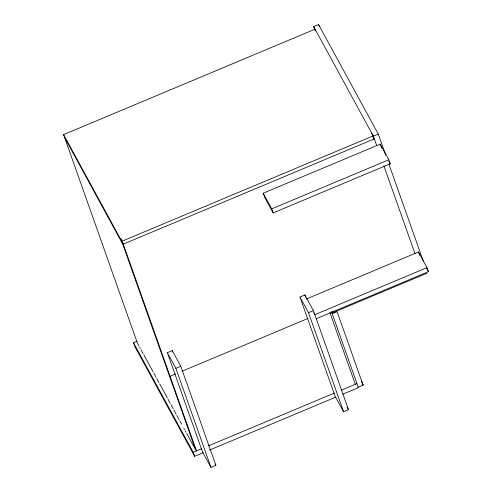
<?xml version="1.0" encoding="UTF-8"?>
<svg xmlns="http://www.w3.org/2000/svg" width="492" height="492" viewBox="0 0 492 492"><rect width="100%" height="100%" fill="white"/><g stroke="black" fill="none" stroke-linecap="round" stroke-linejoin="round"><path stroke-width="0.74" d="M315.2 30.984L313.668 26.66L318.582 24.6L378.286 134.113L385.691 155.023M138.805 345.642L137.342 342.955L63.573 134.636L315.12 29.151M121.745 241.332L373.293 135.847M313.668 26.66L373.379 136.173L378.286 134.113M374.332 138.867L123.283 244.149L63.573 134.636M263.202 193.215L380.267 144.119L388.797 159.765L390.23 163.811L273.165 212.901L264.635 197.261L263.202 193.215L271.732 208.86L273.165 212.901M271.732 208.86L388.797 159.765M203.153 452.745L194.648 456.312L134.943 346.798L133.51 342.758L137.053 341.27M167.348 352.653L172.255 350.593L180.785 366.239L215.877 465.34L210.97 467.4L202.44 451.754L167.348 352.653L175.872 368.299L210.97 467.4M299.966 297.039L304.874 294.979L313.404 310.624L348.502 409.725L343.588 411.786L335.058 396.14L299.966 297.039L308.496 312.678L343.588 411.786M306.307 299.019L418.464 251.99L426.994 267.636L428.427 271.682L316.27 318.711M175.872 368.299L180.785 366.239M308.496 312.678L313.404 310.624M426.994 267.636L314.837 314.665L313.773 312.709M170.072 376.288L175.73 373.914M182.095 371.245L307.974 318.453M332.045 311.356L332.776 312.703L426.921 273.22M133.51 342.758L193.215 452.265L201.72 448.698M208.51 445.857L334.326 393.09M341.35 390.144L356.946 383.606M358.219 387.204L363.133 385.144L337.106 311.657L332.198 313.718L331.467 312.371M209.53 450.069L335.698 397.161M342.783 394.19L358.379 387.653L331.553 311.897M388.809 161.204L390.23 163.811M426.65 268.423L428.427 271.682M362.395 383.797L363.133 385.144L361.288 380.913M347.075 407.118L348.502 409.725M64.532 137.329L122.699 244.026M215.17 464.036L215.877 465.34M194.955 448.077L196.493 450.893L122.33 241.449L120.792 238.632L195.515 449.651M139.537 346.983L140.269 348.324M141.001 349.664L143.197 353.693M143.928 355.033L153.073 371.811M153.805 373.151L156.001 377.179M156.733 378.52L158.928 382.548M159.66 383.889L167.342 397.979M168.073 399.326L170.269 403.348M171.001 404.695L173.196 408.717M173.928 410.057L176.124 414.086M176.856 415.426L179.051 419.455M179.783 420.795L181.609 424.153M183.805 428.175L184.537 429.522M185.269 430.863L186.001 432.204M186.732 433.544L194.051 446.97M389.012 164.396L423.225 261.012M380.267 144.119L381.7 148.166M418.464 251.99L419.658 255.36M373.379 136.173L376.694 145.546M383.846 165.736L414.996 253.7M371.841 133.357L373.883 139.125M318.582 24.6L319.351 26.765M332.297 311.35L332.776 312.703M329.917 312.58L355.31 384.295M304.874 294.979L305.643 297.15M172.255 350.593L172.772 352.038M193.215 452.265L194.648 456.312"/></g></svg>
